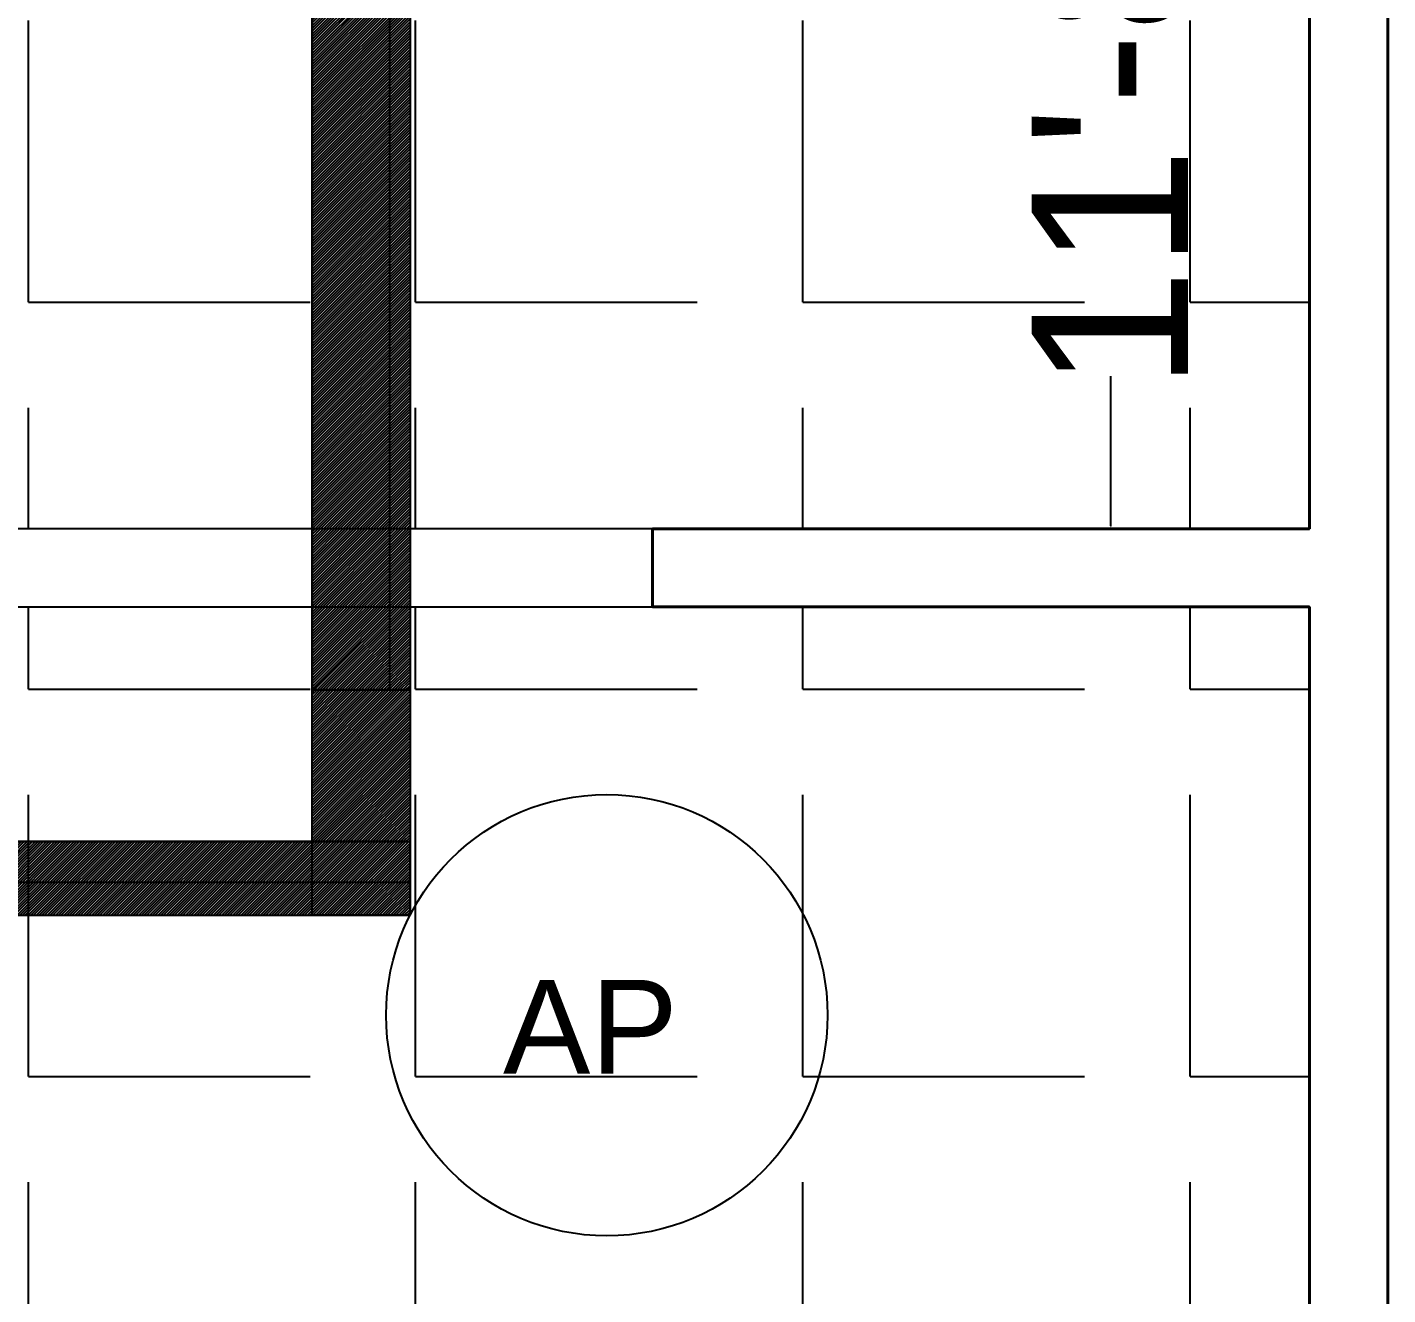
# Model space of a CAD drawing. Header units: inches. Extents: x 547 to 1628, y -123 to 254.
# Drawn here: x 1509.7 to 1596.7, y 60.3 to 141.3 of the extents above; entities that cross this region are included whole.
import ezdxf

# ---------------------------------------------------------------- set-up
doc = ezdxf.new("R2010")
doc.units = ezdxf.units.IN
doc.header["$MEASUREMENT"] = 0
for name, color, linetype in [('Electrical-Baskets', 6, 'Continuous'), ('Electrical-Electronics', 1, 'Continuous'), ('Furniture', 253, 'Continuous')]:
    doc.layers.add(name, color=color, linetype=linetype)
doc.layers.add('Wall', color=7, linetype='Continuous', lineweight=40)
doc.styles.get("Standard").update_dxf_attribs({"font": ''})
doc.styles.get('Standard').set_extended_font_data('Arial')
doc.dimstyles.new('Inch feet', dxfattribs={"dimtxt": 10, "dimasz": 0.18, "dimexe": 0.1875, "dimexo": 0.0625, "dimgap": 0.1875, "dimtad": 0, "dimdec": 4, "dimzin": 0, "dimdsep": 46, "dimlunit": 4, "dimtxsty": 'Standard', "dimcen": 0.09, "dimadec": 0, "dimazin": 0, "dimtfac": 1, "dimtdec": 4, "dimtofl": 0, "dimtmove": 0, "dimatfit": 3, "dimfxl": 1, "dimtolj": 1, "dimtzin": 0, "dimarcsym": 0})
pattern_1 = [(0, (0, 0), (0, 24.75), [18, -6.75]), (90, (0, 0), (-24.75, 1.51550041394485e-15), [18, -6.75])]
pattern_2 = [(45, (0, 0), (-0.08838834764831843, 0.08838834764831845), [])]

# ---------------------------------------------------------------- blocks, each defined once
blk = doc.blocks.new('*D29')
at = {"layer": 'Defpoints', "color": 0, "transparency": 16777216}
for p in [(1591.653042389994, 249.2793858108371), (1578.951989132353, 109.2793858108372), (1591.653042389993, 109.2793858108372)]:
    blk.add_point(p, dxfattribs=at)
at = {"layer": 'Furniture', "color": 0, "lineweight": -2, "transparency": 16777216}
for p, q in [((1591.590542389994, 249.2793858108371), (1578.764489132353, 249.2793858108371)), ((1578.951989132353, 249.0993858108371), (1578.951989132353, 152.8157961109734)), ((1578.951989132353, 109.4593858108372), (1578.951989132353, 119.0301549104277)), ((1591.590542389993, 109.2793858108372), (1578.764489132353, 109.2793858108372))]:
    blk.add_line(p, q, dxfattribs=at)
at = {"layer": 'Furniture', "color": 0, "transparency": 16777216}
for points in [[(1578.921989132353, 249.0993858108371), (1578.981989132353, 249.0993858108371), (1578.951989132353, 249.2793858108371)], [(1578.921989132353, 109.4593858108372), (1578.981989132353, 109.4593858108372), (1578.951989132353, 109.2793858108372)]]:
    blk.add_solid(points, dxfattribs=at)
at = {"layer": 'Furniture', "color": 0, "transparency": 16777216, "insert": (1578.951989132353, 135.9229755107008), "char_height": 10, "attachment_point": 5, "rotation": 90}
blk.add_mtext('\\A1;11\'-8"', dxfattribs=at)

msp = doc.modelspace()

# ---------------------------------------------------------------- hatches: boundary and pattern name
at = {"layer": 'Electrical-Baskets'}
h = msp.add_hatch(dxfattribs=at)
h.set_pattern_fill('ANSI31', color=256)
h.set_pattern_definition(pattern_2)
h.paths.add_polyline_path([(1532.860864679335, 163.0876925654507), (1527.893410427406, 163.0876925654507), (1527.893410427406, 109.2793858108373), (1532.860864679335, 109.2793858108373)])
h.paths.add_polyline_path([(1534.161194091963, 163.0876925654507), (1532.860864679335, 163.0876925654507), (1532.860864679335, 109.2793858108373), (1534.161194091963, 109.2793858108373)])
h = msp.add_hatch(dxfattribs=at)
h.set_pattern_fill('ANSI31', color=256)
h.set_pattern_definition(pattern_2)
h.paths.add_polyline_path([(1534.161194091963, 109.2793858108372), (1532.860864679335, 109.2793858108372), (1532.860864679335, 104.2793858108371), (1534.161194091963, 104.2793858108371)])
h.paths.add_polyline_path([(1532.860864679335, 109.2793858108372), (1527.893410427406, 109.2793858108373), (1527.893410427406, 104.2793858108371), (1532.860864679335, 104.2793858108371)])
h.paths.add_polyline_path([(1532.860864679335, 104.2793858108371), (1527.893410427406, 104.2793858108371), (1527.893410427406, 98.9729970038934), (1532.860864679335, 98.9729970038934)])
h.paths.add_polyline_path([(1534.161194091963, 104.2793858108371), (1532.860864679335, 104.2793858108371), (1532.860864679335, 98.9729970038934), (1534.161194091963, 98.9729970038934)])
h = msp.add_hatch(dxfattribs=at)
h.set_pattern_fill('ANSI31', color=256)
h.set_pattern_definition(pattern_2)
h.paths.add_polyline_path([(1534.161194091963, 98.9729970038934), (1527.893410427406, 98.9729970038934), (1527.893410427406, 89.2793858108372), (1534.161194091963, 89.2793858108372)])
h = msp.add_hatch(dxfattribs=at)
h.set_pattern_fill('ANSI31', color=256)
h.set_pattern_definition(pattern_2)
h.paths.add_polyline_path([(1534.161194091963, 89.2793858108372), (1445.613729677297, 89.2793858108372), (1445.613729677297, 86.6671999419491), (1534.161194091963, 86.6671999419491)])
h.paths.add_polyline_path([(1534.161194091963, 86.6671999419491), (1445.613729677297, 86.6671999419491), (1445.613729677297, 84.57069086095294), (1534.161194091963, 84.57069086095294)])
at = {"layer": 'Furniture'}
h = msp.add_hatch(dxfattribs=at)
h.set_pattern_fill('ANGLE', color=256, scale=90, style=0)
h.set_pattern_definition(pattern_1)
h.paths.add_polyline_path([(1448.653042389992, 249.2793858108372), (1591.653042389993, 249.2793858108372), (1591.653042389993, 109.2793858108372), (1448.653042389992, 109.2793858108373)])
h = msp.add_hatch(dxfattribs=at)
h.set_pattern_fill('ANGLE', color=256, scale=90, style=0)
h.set_pattern_definition(pattern_1)
h.paths.add_polyline_path([(1366.653042389993, 104.2793858108371), (1591.653042389993, 104.2793858108371), (1591.653042389993, -58.72061418916274), (1366.653042389993, -58.72061418916275)])

# ---------------------------------------------------------------- linework, layer by layer
at = {"layer": 'Electrical-Baskets'}
for points in [[(1527.893410427406, 98.9729970038934), (1532.860864679335, 98.9729970038934), (1532.860864679335, 163.0876925654507), (1527.893410427406, 163.0876925654507)], [(1534.161194091963, 98.9729970038934), (1527.893410427406, 98.9729970038934), (1527.893410427406, 163.0876925654507), (1534.161194091963, 163.0876925654507)], [(1534.161194091963, 84.57069086095294), (1527.893410427406, 84.57069086095294), (1527.893410427406, 98.9729970038934), (1534.161194091963, 98.9729970038934)], [(1445.613729677297, 89.2793858108372), (1534.161194091963, 89.2793858108372), (1534.161194091963, 86.6671999419491), (1445.613729677297, 86.6671999419491)], [(1445.613729677297, 84.57069086095294), (1534.161194091963, 84.57069086095294), (1534.161194091963, 89.2793858108372), (1445.613729677297, 89.2793858108372)]]:
    msp.add_lwpolyline(points, close=True, dxfattribs=at)
at = {"layer": 'Electrical-Electronics'}
msp.add_circle((1546.736407308344, 78.18356710258138), 14.10430208632109, dxfattribs=at)
at = {"layer": 'Furniture'}
for points in [[(1448.653042389992, 249.2793858108372), (1591.653042389993, 249.2793858108372), (1591.653042389993, 109.2793858108372), (1448.653042389992, 109.2793858108373)], [(1366.653042389993, 104.2793858108371), (1591.653042389993, 104.2793858108371), (1591.653042389993, -58.72061418916274), (1366.653042389993, -58.72061418916275)]]:
    msp.add_lwpolyline(points, close=True, dxfattribs=at)
at = {"layer": 'Wall'}
for p, q in [((1591.653042389993, 109.2793858108372), (1591.653042389993, 143.2793858108372)), ((1596.653042389993, 43.27938581083725), (1596.653042389993, 143.2793858108372)), ((1591.653042389993, 109.2793858108372), (1549.653042389993, 109.2793858108372)), ((1549.653042389993, 104.2793858108372), (1549.653042389993, 109.2793858108372)), ((1591.653042389993, 104.2793858108372), (1549.653042389993, 104.2793858108372)), ((1591.653042389993, 43.27938581083725), (1591.653042389993, 104.2793858108372))]:
    msp.add_line(p, q, dxfattribs=at)

# ---------------------------------------------------------------- texts
at = {"layer": 'Electrical-Electronics', "insert": (1540.098520253976, 80.44049328893254), "char_height": 6, "attachment_point": 1}
msp.add_mtext_dynamic_manual_height_columns('{\\fArial Unicode MS|b0|i0|c0|p2;AP}', width=26.65476458186367, gutter_width=1, heights=[0], dxfattribs=at)

# ---------------------------------------------------------------- dimensions: what is measured, and where the dimension line sits
at = {"layer": 'Furniture'}
dim = msp.add_linear_dim(base=(1578.951989132353, 109.2793858108372), p1=(1591.653042389994, 249.2793858108371), p2=(1591.653042389993, 109.2793858108372), angle=90, dimstyle='Inch feet', dxfattribs=at)
dim.commit()
dim.dimension.update_dxf_attribs({"geometry": '*D29', "text_midpoint": (1578.951989132353, 135.9229755107008), "dimtype": 128})

doc.saveas('drawing.dxf')
